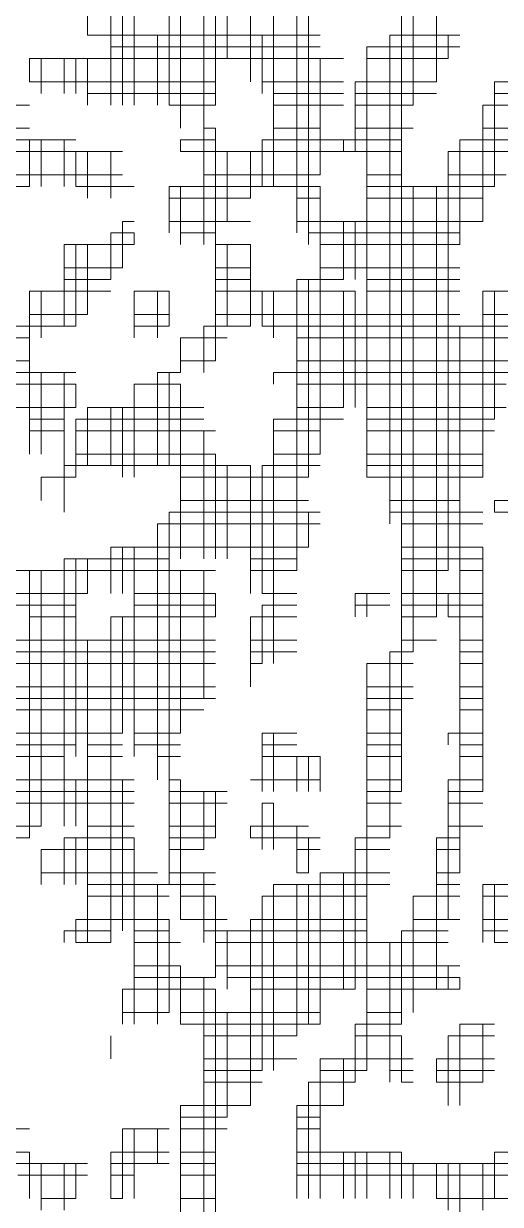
# Model space of a CAD drawing. Header units: millimetres. Extents: x 13268 to 164478, y 289082 to 363688.
# Drawn here: x 83671 to 84526, y 349034 to 351152 of the extents above; entities that cross this region are included whole.
import ezdxf

# ---------------------------------------------------------------- set-up
doc = ezdxf.new("R2010")
doc.units = ezdxf.units.MM

# ---------------------------------------------------------------- blocks, each defined once
blk = doc.blocks.new('A$C010A7659')
at = {"lineweight": 0}
for points in [[(2326.77, 2699.39), (2326.77, 2517.22)], [(2558.62, 2674.55), (2558.62, 2467.54)], [(2575.18, 2666.27), (2575.18, 2484.1)], [(2417.86, 2649.71), (2417.86, 2500.66)], [(2426.14, 2649.71), (2426.14, 2500.66)], [(2343.33, 2641.43), (2343.33, 2467.54)], [(2343.33, 2641.43), (2343.33, 2475.82)], [(2351.61, 2641.43), (2351.61, 2467.54)], [(2417.86, 2641.43), (2417.86, 2467.54)], [(2393.02, 2616.58), (2393.02, 2450.98)], [(2393.02, 2616.58), (2393.02, 2467.54)], [(2409.58, 2616.58), (2409.58, 2368.17)], [(2384.74, 2600.02), (2384.74, 2467.54)], [(2550.34, 2575.18), (2550.34, 2442.7)], [(2475.82, 2550.34), (2475.82, 2376.46)], [(2459.26, 2542.06), (2459.26, 2409.58)], [(2475.82, 2542.06), (2475.82, 2401.3)], [(2484.1, 2542.06), (2484.1, 2368.17)], [(2550.34, 2542.06), (2550.34, 2136.33)], [(2575.18, 2542.06), (2575.18, 2500.66)], [(2359.89, 2533.78), (2359.89, 2467.54)], [(2442.7, 2533.78), (2442.7, 2500.66)], [(2459.26, 2533.78), (2459.26, 2467.54)], [(2326.77, 2517.22), (2359.89, 2517.22)], [(2343.33, 2517.22), (2384.74, 2517.22)], [(2359.89, 2517.22), (2359.89, 2467.54)], [(2376.46, 2517.22), (2376.46, 2467.54)], [(2384.74, 2517.22), (2492.38, 2517.22)], [(2384.74, 2517.22), (2492.38, 2517.22)], [(2442.7, 2517.22), (2442.7, 2484.1)], [(2450.98, 2517.22), (2450.98, 2475.82)], [(2542.06, 2517.22), (2542.06, 2169.45)], [(2542.06, 2517.22), (2591.74, 2517.22)], [(2542.06, 2517.22), (2591.74, 2517.22)], [(2583.46, 2517.22), (2583.46, 2500.66)], [(2343.33, 2508.94), (2492.38, 2508.94)], [(2384.74, 2508.94), (2384.74, 2467.54)], [(2525.5, 2508.94), (2525.5, 2202.57)], [(2525.5, 2508.94), (2591.74, 2508.94)], [(2285.37, 2500.66), (2285.37, 2484.1)], [(2285.37, 2500.66), (2285.37, 2484.1)], [(2285.37, 2500.66), (2417.86, 2500.66)], [(2293.65, 2500.66), (2293.65, 2475.82)], [(2310.21, 2500.66), (2310.21, 2475.82)], [(2310.21, 2500.66), (2310.21, 2475.82)], [(2318.49, 2500.66), (2318.49, 2475.82)], [(2318.49, 2500.66), (2318.49, 2475.82)], [(2326.77, 2500.66), (2326.77, 2467.54)], [(2326.77, 2500.66), (2492.38, 2500.66)], [(2442.7, 2500.66), (2508.94, 2500.66)], [(2492.38, 2500.66), (2492.38, 2467.54)], [(2492.38, 2500.66), (2492.38, 2442.7)], [(2525.5, 2500.66), (2525.5, 2252.25)], [(2525.5, 2500.66), (2575.18, 2500.66)], [(2525.5, 2500.66), (2583.46, 2500.66)], [(2285.37, 2484.1), (2417.86, 2484.1)], [(2293.65, 2484.1), (2417.86, 2484.1)], [(2450.98, 2484.1), (2508.94, 2484.1)], [(2450.98, 2484.1), (2508.94, 2484.1)], [(2517.22, 2484.1), (2517.22, 2434.42)], [(2517.22, 2484.1), (2575.18, 2484.1)], [(2525.5, 2484.1), (2575.18, 2484.1)], [(2616.58, 2484.1), (2616.58, 2409.58)], [(2616.58, 2484.1), (2674.55, 2484.1)], [(2326.77, 2475.82), (2343.33, 2475.82)], [(2343.33, 2475.82), (2417.86, 2475.82)], [(2459.26, 2475.82), (2508.94, 2475.82)], [(2517.22, 2475.82), (2517.22, 2467.54)], [(2517.22, 2475.82), (2575.18, 2475.82)], [(2616.58, 2475.82), (2657.99, 2475.82)], [(2252.25, 2467.54), (2285.37, 2467.54)], [(2252.25, 2467.54), (2285.37, 2467.54)], [(2384.74, 2467.54), (2417.86, 2467.54)], [(2393.02, 2467.54), (2417.86, 2467.54)], [(2459.26, 2467.54), (2492.38, 2467.54)], [(2459.26, 2467.54), (2508.94, 2467.54)], [(2517.22, 2467.54), (2558.62, 2467.54)], [(2517.22, 2467.54), (2558.62, 2467.54)], [(2608.3, 2467.54), (2608.3, 2409.58)], [(2608.3, 2467.54), (2649.71, 2467.54)], [(2616.58, 2467.54), (2649.71, 2467.54)], [(2260.53, 2450.98), (2285.37, 2450.98)], [(2409.58, 2450.98), (2417.86, 2450.98)], [(2417.86, 2450.98), (2417.86, 2368.17)], [(2459.26, 2450.98), (2492.38, 2450.98)], [(2517.22, 2450.98), (2558.62, 2450.98)], [(2608.3, 2450.98), (2649.71, 2450.98)], [(2260.53, 2442.7), (2318.49, 2442.7)], [(2260.53, 2442.7), (2285.37, 2442.7)], [(2285.37, 2442.7), (2285.37, 2409.58)], [(2285.37, 2442.7), (2285.37, 2409.58)], [(2293.65, 2442.7), (2293.65, 2409.58)], [(2310.21, 2442.7), (2310.21, 2409.58)], [(2310.21, 2442.7), (2310.21, 2409.58)], [(2393.02, 2442.7), (2393.02, 2434.42)], [(2393.02, 2442.7), (2417.86, 2442.7)], [(2409.58, 2442.7), (2417.86, 2442.7)], [(2450.98, 2442.7), (2450.98, 2409.58)], [(2450.98, 2442.7), (2550.34, 2442.7)], [(2459.26, 2442.7), (2459.26, 2409.58)], [(2459.26, 2442.7), (2492.38, 2442.7)], [(2492.38, 2442.7), (2492.38, 2434.42)], [(2492.38, 2442.7), (2492.38, 2417.86)], [(2508.94, 2442.7), (2508.94, 2434.42)], [(2517.22, 2442.7), (2517.22, 2434.42)], [(2517.22, 2442.7), (2550.34, 2442.7)], [(2591.74, 2442.7), (2591.74, 2384.74)], [(2591.74, 2442.7), (2641.43, 2442.7)], [(2608.3, 2442.7), (2608.3, 2384.74)], [(2608.3, 2442.7), (2649.71, 2442.7)], [(2227.41, 2434.42), (2351.61, 2434.42)], [(2260.53, 2434.42), (2326.77, 2434.42)], [(2318.49, 2434.42), (2318.49, 2409.58)], [(2318.49, 2434.42), (2318.49, 2409.58)], [(2326.77, 2434.42), (2326.77, 2401.3)], [(2343.33, 2434.42), (2343.33, 2409.58)], [(2343.33, 2434.42), (2343.33, 2401.3)], [(2393.02, 2434.42), (2550.34, 2434.42)], [(2409.58, 2434.42), (2492.38, 2434.42)], [(2417.86, 2434.42), (2417.86, 2376.46)], [(2426.14, 2434.42), (2426.14, 2384.74)], [(2442.7, 2434.42), (2442.7, 2409.58)], [(2442.7, 2434.42), (2442.7, 2401.3)], [(2525.5, 2434.42), (2550.34, 2434.42)], [(2583.46, 2434.42), (2583.46, 2136.33)], [(2583.46, 2434.42), (2624.87, 2434.42)], [(2591.74, 2434.42), (2591.74, 2368.17)], [(2591.74, 2434.42), (2641.43, 2434.42)], [(2219.13, 2417.86), (2351.61, 2417.86)], [(2409.58, 2417.86), (2492.38, 2417.86)], [(2525.5, 2417.86), (2550.34, 2417.86)], [(2583.46, 2417.86), (2624.87, 2417.86)], [(2227.41, 2409.58), (2285.37, 2409.58)], [(2318.49, 2409.58), (2359.89, 2409.58)], [(2326.77, 2409.58), (2343.33, 2409.58)], [(2384.74, 2409.58), (2384.74, 2376.46)], [(2384.74, 2409.58), (2442.7, 2409.58)], [(2393.02, 2409.58), (2393.02, 2368.17)], [(2393.02, 2409.58), (2393.02, 2368.17)], [(2393.02, 2409.58), (2492.38, 2409.58)], [(2475.82, 2409.58), (2492.38, 2409.58)], [(2492.38, 2409.58), (2492.38, 2219.13)], [(2525.5, 2409.58), (2608.3, 2409.58)], [(2525.5, 2409.58), (2550.34, 2409.58)], [(2550.34, 2409.58), (2550.34, 2036.96)], [(2558.62, 2409.58), (2558.62, 2078.36)], [(2575.18, 2409.58), (2575.18, 2103.2)], [(2575.18, 2409.58), (2575.18, 2103.2)], [(2575.18, 2409.58), (2616.58, 2409.58)], [(2384.74, 2401.3), (2384.74, 2376.46)], [(2384.74, 2401.3), (2442.7, 2401.3)], [(2475.82, 2401.3), (2492.38, 2401.3)], [(2525.5, 2401.3), (2608.3, 2401.3)], [(2351.61, 2384.74), (2351.61, 2351.61)], [(2351.61, 2384.74), (2359.89, 2384.74)], [(2384.74, 2384.74), (2426.14, 2384.74)], [(2384.74, 2384.74), (2442.7, 2384.74)], [(2475.82, 2384.74), (2591.74, 2384.74)], [(2475.82, 2384.74), (2508.94, 2384.74)], [(2492.38, 2384.74), (2492.38, 2235.69)], [(2508.94, 2384.74), (2508.94, 2343.33)], [(2517.22, 2384.74), (2517.22, 2343.33)], [(2517.22, 2384.74), (2517.22, 2343.33)], [(2517.22, 2384.74), (2608.3, 2384.74)], [(2343.33, 2376.46), (2343.33, 2351.61)], [(2343.33, 2376.46), (2343.33, 2343.33)], [(2343.33, 2376.46), (2359.89, 2376.46)], [(2359.89, 2376.46), (2359.89, 2368.17)], [(2393.02, 2376.46), (2417.86, 2376.46)], [(2484.1, 2376.46), (2591.74, 2376.46)], [(2310.21, 2368.17), (2310.21, 2310.21)], [(2310.21, 2368.17), (2359.89, 2368.17)], [(2310.21, 2368.17), (2359.89, 2368.17)], [(2318.49, 2368.17), (2318.49, 2310.21)], [(2318.49, 2368.17), (2318.49, 2310.21)], [(2326.77, 2368.17), (2326.77, 2318.49)], [(2417.86, 2368.17), (2417.86, 2285.37)], [(2417.86, 2368.17), (2442.7, 2368.17)], [(2426.14, 2368.17), (2426.14, 2310.21)], [(2442.7, 2368.17), (2442.7, 2335.05)], [(2492.38, 2368.17), (2591.74, 2368.17)], [(2492.38, 2368.17), (2591.74, 2368.17)], [(2310.21, 2351.61), (2343.33, 2351.61)], [(2310.21, 2351.61), (2351.61, 2351.61)], [(2417.86, 2351.61), (2417.86, 2335.05)], [(2417.86, 2351.61), (2442.7, 2351.61)], [(2417.86, 2351.61), (2442.7, 2351.61)], [(2492.38, 2351.61), (2591.74, 2351.61)], [(2492.38, 2351.61), (2591.74, 2351.61)], [(2310.21, 2343.33), (2343.33, 2343.33)], [(2417.86, 2343.33), (2442.7, 2343.33)], [(2475.82, 2343.33), (2475.82, 2144.61)], [(2475.82, 2343.33), (2508.94, 2343.33)], [(2484.1, 2343.33), (2484.1, 2202.57)], [(2525.5, 2343.33), (2591.74, 2343.33)], [(2285.37, 2335.05), (2285.37, 2301.93)], [(2285.37, 2335.05), (2285.37, 2285.37)], [(2285.37, 2335.05), (2343.33, 2335.05)], [(2293.65, 2335.05), (2293.65, 2301.93)], [(2310.21, 2335.05), (2310.21, 2310.21)], [(2310.21, 2335.05), (2343.33, 2335.05)], [(2359.89, 2335.05), (2359.89, 2301.93)], [(2359.89, 2335.05), (2359.89, 2301.93)], [(2359.89, 2335.05), (2384.74, 2335.05)], [(2359.89, 2335.05), (2384.74, 2335.05)], [(2376.46, 2335.05), (2376.46, 2301.93)], [(2384.74, 2335.05), (2384.74, 2310.21)], [(2417.86, 2335.05), (2442.7, 2335.05)], [(2417.86, 2335.05), (2508.94, 2335.05)], [(2442.7, 2335.05), (2442.7, 2310.21)], [(2442.7, 2335.05), (2517.22, 2335.05)], [(2450.98, 2335.05), (2450.98, 2310.21)], [(2459.26, 2335.05), (2459.26, 2301.93)], [(2459.26, 2335.05), (2459.26, 2310.21)], [(2475.82, 2335.05), (2475.82, 2136.33)], [(2508.94, 2335.05), (2508.94, 2252.25)], [(2517.22, 2335.05), (2517.22, 2252.25)], [(2525.5, 2335.05), (2591.74, 2335.05)], [(2525.5, 2335.05), (2591.74, 2335.05)], [(2608.3, 2335.05), (2608.3, 2219.13)], [(2608.3, 2335.05), (2749.07, 2335.05)], [(2616.58, 2335.05), (2616.58, 2243.97)], [(2285.37, 2318.49), (2326.77, 2318.49)], [(2359.89, 2318.49), (2384.74, 2318.49)], [(2417.86, 2318.49), (2417.86, 2285.37)], [(2417.86, 2318.49), (2442.7, 2318.49)], [(2442.7, 2318.49), (2591.74, 2318.49)], [(2517.22, 2318.49), (2517.22, 2252.25)], [(2608.3, 2318.49), (2682.83, 2318.49)], [(2227.41, 2310.21), (2310.21, 2310.21)], [(2243.97, 2310.21), (2318.49, 2310.21)], [(2359.89, 2310.21), (2384.74, 2310.21)], [(2359.89, 2310.21), (2384.74, 2310.21)], [(2409.58, 2310.21), (2409.58, 2277.09)], [(2409.58, 2310.21), (2426.14, 2310.21)], [(2409.58, 2310.21), (2442.7, 2310.21)], [(2450.98, 2310.21), (2591.74, 2310.21)], [(2459.26, 2310.21), (2591.74, 2310.21)], [(2591.74, 2310.21), (2591.74, 2186.01)], [(2591.74, 2310.21), (2657.99, 2310.21)], [(2608.3, 2310.21), (2608.3, 2202.57)], [(2608.3, 2310.21), (2674.55, 2310.21)], [(2243.97, 2301.93), (2285.37, 2301.93)], [(2393.02, 2301.93), (2393.02, 2277.09)], [(2393.02, 2301.93), (2426.14, 2301.93)], [(2475.82, 2301.93), (2649.71, 2301.93)], [(2591.74, 2301.93), (2591.74, 1921.04)], [(2243.97, 2285.37), (2285.37, 2285.37)], [(2243.97, 2285.37), (2285.37, 2285.37)], [(2285.37, 2285.37), (2285.37, 2235.69)], [(2393.02, 2285.37), (2417.86, 2285.37)], [(2393.02, 2285.37), (2417.86, 2285.37)], [(2475.82, 2285.37), (2649.71, 2285.37)], [(2475.82, 2285.37), (2649.71, 2285.37)], [(2152.89, 2277.09), (2318.49, 2277.09)], [(2243.97, 2277.09), (2293.65, 2277.09)], [(2285.37, 2277.09), (2285.37, 2219.13)], [(2293.65, 2277.09), (2293.65, 2219.13)], [(2310.21, 2277.09), (2310.21, 2243.97)], [(2310.21, 2277.09), (2310.21, 2177.73)], [(2376.46, 2277.09), (2376.46, 2210.85)], [(2376.46, 2277.09), (2393.02, 2277.09)], [(2384.74, 2277.09), (2384.74, 2210.85)], [(2384.74, 2277.09), (2384.74, 2210.85)], [(2459.26, 2277.09), (2459.26, 2268.81)], [(2459.26, 2277.09), (2641.43, 2277.09)], [(2459.26, 2277.09), (2641.43, 2277.09)], [(2152.89, 2268.81), (2318.49, 2268.81)], [(2318.49, 2268.81), (2318.49, 2252.25)], [(2359.89, 2268.81), (2359.89, 2210.85)], [(2359.89, 2268.81), (2393.02, 2268.81)], [(2393.02, 2268.81), (2393.02, 2202.57)], [(2475.82, 2268.81), (2624.87, 2268.81)], [(2161.17, 2252.25), (2318.49, 2252.25)], [(2252.25, 2252.25), (2318.49, 2252.25)], [(2326.77, 2252.25), (2326.77, 2210.85)], [(2326.77, 2252.25), (2409.58, 2252.25)], [(2343.33, 2252.25), (2343.33, 2210.85)], [(2343.33, 2252.25), (2343.33, 2210.85)], [(2351.61, 2252.25), (2351.61, 2202.57)], [(2351.61, 2252.25), (2393.02, 2252.25)], [(2359.89, 2252.25), (2359.89, 2202.57)], [(2393.02, 2252.25), (2393.02, 2144.61)], [(2475.82, 2252.25), (2508.94, 2252.25)], [(2475.82, 2252.25), (2508.94, 2252.25)], [(2525.5, 2252.25), (2624.87, 2252.25)], [(2525.5, 2252.25), (2624.87, 2252.25)], [(2285.37, 2243.97), (2310.21, 2243.97)], [(2285.37, 2235.69), (2310.21, 2235.69)], [(2285.37, 2235.69), (2310.21, 2235.69)], [(2318.49, 2243.97), (2318.49, 2202.57)], [(2318.49, 2243.97), (2409.58, 2243.97)], [(2318.49, 2235.69), (2417.86, 2235.69)], [(2318.49, 2235.69), (2417.86, 2235.69)], [(2409.58, 2235.69), (2409.58, 2144.61)], [(2459.26, 2243.97), (2459.26, 2119.76)], [(2459.26, 2243.97), (2508.94, 2243.97)], [(2459.26, 2235.69), (2492.38, 2235.69)], [(2459.26, 2235.69), (2492.38, 2235.69)], [(2525.5, 2243.97), (2616.58, 2243.97)], [(2525.5, 2235.69), (2616.58, 2235.69)], [(2525.5, 2235.69), (2616.58, 2235.69)], [(2318.49, 2219.13), (2318.49, 2202.57)], [(2318.49, 2219.13), (2417.86, 2219.13)], [(2417.86, 2219.13), (2417.86, 2144.61)], [(2459.26, 2219.13), (2459.26, 2070.08)], [(2459.26, 2219.13), (2492.38, 2219.13)], [(2525.5, 2219.13), (2608.3, 2219.13)], [(2310.21, 2210.85), (2310.21, 2186.01)], [(2310.21, 2210.85), (2326.77, 2210.85)], [(2310.21, 2210.85), (2426.14, 2210.85)], [(2351.61, 2210.85), (2359.89, 2210.85)], [(2393.02, 2210.85), (2442.7, 2210.85)], [(2417.86, 2210.85), (2417.86, 2144.61)], [(2426.14, 2210.85), (2426.14, 2144.61)], [(2442.7, 2210.85), (2442.7, 2144.61)], [(2450.98, 2210.85), (2450.98, 2119.76)], [(2450.98, 2210.85), (2492.38, 2210.85)], [(2450.98, 2210.85), (2492.38, 2210.85)], [(2525.5, 2210.85), (2608.3, 2210.85)], [(2525.5, 2210.85), (2608.3, 2210.85)], [(2293.65, 2202.57), (2293.65, 2186.01)], [(2293.65, 2202.57), (2318.49, 2202.57)], [(2293.65, 2202.57), (2318.49, 2202.57)], [(2393.02, 2202.57), (2484.1, 2202.57)], [(2393.02, 2202.57), (2484.1, 2202.57)], [(2442.7, 2202.57), (2442.7, 2119.76)], [(2525.5, 2202.57), (2608.3, 2202.57)], [(2542.06, 2202.57), (2608.3, 2202.57)], [(2393.02, 2186.01), (2393.02, 2144.61)], [(2393.02, 2186.01), (2484.1, 2186.01)], [(2542.06, 2186.01), (2591.74, 2186.01)], [(2616.58, 2186.01), (2616.58, 2177.73)], [(2616.58, 2186.01), (2649.71, 2186.01)], [(2384.74, 2177.73), (2384.74, 2144.61)], [(2384.74, 2177.73), (2492.38, 2177.73)], [(2384.74, 2177.73), (2492.38, 2177.73)], [(2484.1, 2177.73), (2484.1, 2152.89)], [(2542.06, 2177.73), (2608.3, 2177.73)], [(2542.06, 2177.73), (2608.3, 2177.73)], [(2591.74, 2177.73), (2591.74, 1945.88)], [(2616.58, 2177.73), (2649.71, 2177.73)], [(2376.46, 2169.45), (2376.46, 1987.28)], [(2376.46, 2169.45), (2492.38, 2169.45)], [(2384.74, 2169.45), (2384.74, 1921.04)], [(2550.34, 2169.45), (2608.3, 2169.45)], [(2343.33, 2152.89), (2343.33, 2119.76)], [(2343.33, 2152.89), (2484.1, 2152.89)], [(2351.61, 2152.89), (2351.61, 2119.76)], [(2359.89, 2152.89), (2359.89, 2119.76)], [(2359.89, 2152.89), (2359.89, 2119.76)], [(2359.89, 2152.89), (2484.1, 2152.89)], [(2550.34, 2152.89), (2608.3, 2152.89)], [(2550.34, 2152.89), (2608.3, 2152.89)], [(2608.3, 2152.89), (2608.3, 1979)], [(2310.21, 2144.61), (2310.21, 2003.84)], [(2310.21, 2144.61), (2310.21, 1954.16)], [(2310.21, 2144.61), (2384.74, 2144.61)], [(2318.49, 2144.61), (2318.49, 2111.48)], [(2318.49, 2144.61), (2318.49, 2103.2)], [(2326.77, 2144.61), (2326.77, 2119.76)], [(2343.33, 2144.61), (2343.33, 2119.76)], [(2442.7, 2144.61), (2475.82, 2144.61)], [(2550.34, 2144.61), (2608.3, 2144.61)], [(2243.97, 2136.33), (2417.86, 2136.33)], [(2285.37, 2136.33), (2285.37, 2103.2)], [(2285.37, 2136.33), (2285.37, 2103.2)], [(2285.37, 2136.33), (2393.02, 2136.33)], [(2293.65, 2136.33), (2293.65, 1954.16)], [(2384.74, 2136.33), (2384.74, 1912.76)], [(2393.02, 2136.33), (2393.02, 2020.4)], [(2393.02, 2136.33), (2393.02, 2020.4)], [(2409.58, 2136.33), (2409.58, 2045.24)], [(2442.7, 2136.33), (2475.82, 2136.33)], [(2442.7, 2136.33), (2475.82, 2136.33)], [(2550.34, 2136.33), (2583.46, 2136.33)], [(2550.34, 2136.33), (2583.46, 2136.33)], [(2591.74, 2136.33), (2608.3, 2136.33)], [(2591.74, 2136.33), (2608.3, 2136.33)], [(2243.97, 2119.76), (2326.77, 2119.76)], [(2243.97, 2119.76), (2326.77, 2119.76)], [(2359.89, 2119.76), (2359.89, 2003.84)], [(2359.89, 2119.76), (2417.86, 2119.76)], [(2376.46, 2119.76), (2417.86, 2119.76)], [(2417.86, 2119.76), (2417.86, 2103.2)], [(2450.98, 2119.76), (2459.26, 2119.76)], [(2459.26, 2119.76), (2459.26, 2070.08)], [(2459.26, 2119.76), (2475.82, 2119.76)], [(2517.22, 2119.76), (2517.22, 2103.2)], [(2517.22, 2119.76), (2542.06, 2119.76)], [(2517.22, 2119.76), (2525.5, 2119.76)], [(2525.5, 2119.76), (2525.5, 2103.2)], [(2525.5, 2119.76), (2525.5, 2103.2)], [(2550.34, 2119.76), (2608.3, 2119.76)], [(2550.34, 2119.76), (2583.46, 2119.76)], [(2583.46, 2119.76), (2583.46, 2103.2)], [(2591.74, 2119.76), (2608.3, 2119.76)], [(2243.97, 2111.48), (2318.49, 2111.48)], [(2359.89, 2111.48), (2359.89, 2020.4)], [(2359.89, 2111.48), (2417.86, 2111.48)], [(2450.98, 2111.48), (2450.98, 2070.08)], [(2450.98, 2111.48), (2475.82, 2111.48)], [(2517.22, 2111.48), (2542.06, 2111.48)], [(2550.34, 2111.48), (2608.3, 2111.48)], [(2285.37, 2103.2), (2285.37, 1945.88)], [(2285.37, 2103.2), (2318.49, 2103.2)], [(2293.65, 2103.2), (2318.49, 2103.2)], [(2318.49, 2103.2), (2318.49, 2003.84)], [(2343.33, 2103.2), (2343.33, 1879.64)], [(2343.33, 2103.2), (2343.33, 1871.35)], [(2343.33, 2103.2), (2417.86, 2103.2)], [(2343.33, 2103.2), (2417.86, 2103.2)], [(2351.61, 2103.2), (2351.61, 2020.4)], [(2442.7, 2103.2), (2442.7, 2053.52)], [(2442.7, 2103.2), (2475.82, 2103.2)], [(2450.98, 2103.2), (2475.82, 2103.2)], [(2550.34, 2103.2), (2550.34, 1979)], [(2550.34, 2103.2), (2575.18, 2103.2)], [(2550.34, 2103.2), (2575.18, 2103.2)], [(2583.46, 2103.2), (2608.3, 2103.2)], [(2591.74, 2103.2), (2608.3, 2103.2)], [(2227.41, 2086.64), (2417.86, 2086.64)], [(2285.37, 2086.64), (2285.37, 1945.88)], [(2318.49, 2086.64), (2318.49, 2012.12)], [(2326.77, 2086.64), (2326.77, 1871.35)], [(2442.7, 2086.64), (2475.82, 2086.64)], [(2550.34, 2086.64), (2575.18, 2086.64)], [(2591.74, 2086.64), (2608.3, 2086.64)], [(2028.68, 2078.36), (2417.86, 2078.36)], [(2186.01, 2078.36), (2417.86, 2078.36)], [(2442.7, 2078.36), (2475.82, 2078.36)], [(2442.7, 2078.36), (2475.82, 2078.36)], [(2542.06, 2078.36), (2542.06, 1945.88)], [(2542.06, 2078.36), (2558.62, 2078.36)], [(2542.06, 2078.36), (2558.62, 2078.36)], [(2591.74, 2078.36), (2608.3, 2078.36)], [(2591.74, 2078.36), (2608.3, 2078.36)], [(2012.12, 2070.08), (2417.86, 2070.08)], [(2442.7, 2070.08), (2450.98, 2070.08)], [(2525.5, 2070.08), (2525.5, 1912.76)], [(2525.5, 2070.08), (2558.62, 2070.08)], [(2591.74, 2070.08), (2608.3, 2070.08)], [(2053.52, 2053.52), (2417.86, 2053.52)], [(2053.52, 2053.52), (2417.86, 2053.52)], [(2525.5, 2053.52), (2525.5, 2036.96)], [(2525.5, 2053.52), (2558.62, 2053.52)], [(2525.5, 2053.52), (2558.62, 2053.52)], [(2591.74, 2053.52), (2608.3, 2053.52)], [(2591.74, 2053.52), (2608.3, 2053.52)], [(2243.97, 2045.24), (2417.86, 2045.24)], [(2277.09, 2045.24), (2409.58, 2045.24)], [(2525.5, 2045.24), (2558.62, 2045.24)], [(2525.5, 2045.24), (2558.62, 2045.24)], [(2591.74, 2045.24), (2608.3, 2045.24)], [(2591.74, 2045.24), (2608.3, 2045.24)], [(2260.53, 2036.96), (2409.58, 2036.96)], [(2525.5, 2036.96), (2550.34, 2036.96)], [(2591.74, 2036.96), (2608.3, 2036.96)], [(2210.85, 2020.4), (2351.61, 2020.4)], [(2260.53, 2020.4), (2351.61, 2020.4)], [(2359.89, 2020.4), (2393.02, 2020.4)], [(2359.89, 2020.4), (2393.02, 2020.4)], [(2450.98, 2020.4), (2450.98, 1979)], [(2450.98, 2020.4), (2475.82, 2020.4)], [(2459.26, 2020.4), (2459.26, 1979)], [(2459.26, 2020.4), (2459.26, 1979)], [(2525.5, 2020.4), (2550.34, 2020.4)], [(2525.5, 2020.4), (2550.34, 2020.4)], [(2583.46, 2020.4), (2583.46, 2012.12)], [(2583.46, 2020.4), (2608.3, 2020.4)], [(2583.46, 2020.4), (2608.3, 2020.4)], [(2210.85, 2012.12), (2318.49, 2012.12)], [(2326.77, 2012.12), (2351.61, 2012.12)], [(2359.89, 2012.12), (2393.02, 2012.12)], [(2450.98, 2012.12), (2475.82, 2012.12)], [(2525.5, 2012.12), (2550.34, 2012.12)], [(2591.74, 2012.12), (2608.3, 2012.12)], [(2161.17, 2003.84), (2310.21, 2003.84)], [(2210.85, 2003.84), (2310.21, 2003.84)], [(2326.77, 2003.84), (2351.61, 2003.84)], [(2326.77, 2003.84), (2351.61, 2003.84)], [(2376.46, 2003.84), (2393.02, 2003.84)], [(2376.46, 2003.84), (2393.02, 2003.84)], [(2450.98, 2003.84), (2492.38, 2003.84)], [(2450.98, 2003.84), (2484.1, 2003.84)], [(2475.82, 2003.84), (2475.82, 1979)], [(2475.82, 2003.84), (2475.82, 1979)], [(2484.1, 2003.84), (2484.1, 1979)], [(2492.38, 2003.84), (2492.38, 1979)], [(2525.5, 2003.84), (2550.34, 2003.84)], [(2525.5, 2003.84), (2550.34, 2003.84)], [(2591.74, 2003.84), (2608.3, 2003.84)], [(2591.74, 2003.84), (2608.3, 2003.84)], [(2161.17, 1987.28), (2359.89, 1987.28)], [(2161.17, 1987.28), (2351.61, 1987.28)], [(2310.21, 1987.28), (2310.21, 1954.16)], [(2318.49, 1987.28), (2318.49, 1954.16)], [(2318.49, 1987.28), (2318.49, 1954.16)], [(2351.61, 1987.28), (2351.61, 1879.64)], [(2384.74, 1987.28), (2393.02, 1987.28)], [(2384.74, 1987.28), (2393.02, 1987.28)], [(2393.02, 1987.28), (2393.02, 1887.92)], [(2442.7, 1987.28), (2492.38, 1987.28)], [(2450.98, 1987.28), (2492.38, 1987.28)], [(2525.5, 1987.28), (2525.5, 1838.23)], [(2525.5, 1987.28), (2550.34, 1987.28)], [(2525.5, 1987.28), (2550.34, 1987.28)], [(2583.46, 1987.28), (2583.46, 1887.92)], [(2583.46, 1987.28), (2608.3, 1987.28)], [(2591.74, 1987.28), (2608.3, 1987.28)], [(2186.01, 1979), (2359.89, 1979)], [(2384.74, 1979), (2426.14, 1979)], [(2393.02, 1979), (2393.02, 1887.92)], [(2409.58, 1979), (2409.58, 1937.6)], [(2417.86, 1979), (2417.86, 1954.16)], [(2417.86, 1979), (2417.86, 1945.88)], [(2525.5, 1979), (2550.34, 1979)], [(2583.46, 1979), (2608.3, 1979)], [(2194.29, 1970.72), (2359.89, 1970.72)], [(2194.29, 1970.72), (2359.89, 1970.72)], [(2384.74, 1970.72), (2426.14, 1970.72)], [(2384.74, 1970.72), (2426.14, 1970.72)], [(2450.98, 1970.72), (2450.98, 1937.6)], [(2450.98, 1970.72), (2459.26, 1970.72)], [(2459.26, 1970.72), (2459.26, 1937.6)], [(2525.5, 1970.72), (2550.34, 1970.72)], [(2525.5, 1970.72), (2550.34, 1970.72)], [(2583.46, 1970.72), (2608.3, 1970.72)], [(2583.46, 1970.72), (2608.3, 1970.72)], [(2194.29, 1954.16), (2293.65, 1954.16)], [(2326.77, 1954.16), (2359.89, 1954.16)], [(2384.74, 1954.16), (2417.86, 1954.16)], [(2442.7, 1954.16), (2442.7, 1945.88)], [(2442.7, 1954.16), (2484.1, 1954.16)], [(2459.26, 1954.16), (2459.26, 1937.6)], [(2475.82, 1954.16), (2475.82, 1921.04)], [(2475.82, 1954.16), (2475.82, 1921.04)], [(2525.5, 1954.16), (2550.34, 1954.16)], [(2583.46, 1954.16), (2608.3, 1954.16)], [(2210.85, 1945.88), (2285.37, 1945.88)], [(2310.21, 1945.88), (2310.21, 1912.76)], [(2310.21, 1945.88), (2310.21, 1912.76)], [(2310.21, 1945.88), (2359.89, 1945.88)], [(2318.49, 1945.88), (2318.49, 1912.76)], [(2318.49, 1945.88), (2318.49, 1912.76)], [(2326.77, 1945.88), (2359.89, 1945.88)], [(2359.89, 1945.88), (2359.89, 1871.35)], [(2384.74, 1945.88), (2417.86, 1945.88)], [(2384.74, 1945.88), (2417.86, 1945.88)], [(2442.7, 1945.88), (2492.38, 1945.88)], [(2450.98, 1945.88), (2492.38, 1945.88)], [(2484.1, 1945.88), (2484.1, 1921.04)], [(2517.22, 1945.88), (2517.22, 1846.51)], [(2517.22, 1945.88), (2542.06, 1945.88)], [(2525.5, 1945.88), (2542.06, 1945.88)], [(2575.18, 1945.88), (2575.18, 1838.23)], [(2575.18, 1945.88), (2591.74, 1945.88)], [(2583.46, 1945.88), (2591.74, 1945.88)], [(2293.65, 1937.6), (2293.65, 1912.76)], [(2293.65, 1937.6), (2359.89, 1937.6)], [(2384.74, 1937.6), (2409.58, 1937.6)], [(2475.82, 1937.6), (2492.38, 1937.6)], [(2517.22, 1937.6), (2542.06, 1937.6)], [(2575.18, 1937.6), (2591.74, 1937.6)], [(2293.65, 1921.04), (2376.46, 1921.04)], [(2293.65, 1921.04), (2359.89, 1921.04)], [(2359.89, 1921.04), (2359.89, 1813.39)], [(2384.74, 1921.04), (2417.86, 1921.04)], [(2384.74, 1921.04), (2417.86, 1921.04)], [(2409.58, 1921.04), (2409.58, 1871.35)], [(2475.82, 1921.04), (2484.1, 1921.04)], [(2492.38, 1921.04), (2492.38, 1821.67)], [(2492.38, 1921.04), (2542.06, 1921.04)], [(2508.94, 1921.04), (2508.94, 1838.23)], [(2517.22, 1921.04), (2517.22, 1838.23)], [(2517.22, 1921.04), (2542.06, 1921.04)], [(2575.18, 1921.04), (2591.74, 1921.04)], [(2575.18, 1921.04), (2591.74, 1921.04)], [(2326.77, 1912.76), (2384.74, 1912.76)], [(2326.77, 1912.76), (2376.46, 1912.76)], [(2376.46, 1912.76), (2376.46, 1813.39)], [(2384.74, 1912.76), (2417.86, 1912.76)], [(2393.02, 1912.76), (2417.86, 1912.76)], [(2459.26, 1912.76), (2459.26, 1788.55)], [(2459.26, 1912.76), (2459.26, 1780.27)], [(2459.26, 1912.76), (2525.5, 1912.76)], [(2475.82, 1912.76), (2475.82, 1813.39)], [(2475.82, 1912.76), (2475.82, 1805.11)], [(2484.1, 1912.76), (2484.1, 1813.39)], [(2492.38, 1912.76), (2492.38, 1813.39)], [(2492.38, 1912.76), (2542.06, 1912.76)], [(2575.18, 1912.76), (2575.18, 1838.23)], [(2575.18, 1912.76), (2591.74, 1912.76)], [(2575.18, 1912.76), (2591.74, 1912.76)], [(2608.3, 1912.76), (2608.3, 1871.35)], [(2608.3, 1912.76), (2649.71, 1912.76)], [(2616.58, 1912.76), (2616.58, 1871.35)], [(2326.77, 1904.48), (2384.74, 1904.48)], [(2393.02, 1904.48), (2417.86, 1904.48)], [(2417.86, 1904.48), (2417.86, 1871.35)], [(2450.98, 1904.48), (2450.98, 1780.27)], [(2450.98, 1904.48), (2525.5, 1904.48)], [(2558.62, 1904.48), (2558.62, 1821.67)], [(2558.62, 1904.48), (2591.74, 1904.48)], [(2608.3, 1904.48), (2608.3, 1879.64)], [(2608.3, 1904.48), (2649.71, 1904.48)], [(2318.49, 1887.92), (2318.49, 1871.35)], [(2318.49, 1887.92), (2318.49, 1871.35)], [(2318.49, 1887.92), (2384.74, 1887.92)], [(2318.49, 1887.92), (2384.74, 1887.92)], [(2384.74, 1887.92), (2384.74, 1821.67)], [(2393.02, 1887.92), (2417.86, 1887.92)], [(2409.58, 1887.92), (2426.14, 1887.92)], [(2417.86, 1887.92), (2417.86, 1846.51)], [(2442.7, 1887.92), (2442.7, 1771.99)], [(2442.7, 1887.92), (2525.5, 1887.92)], [(2450.98, 1887.92), (2525.5, 1887.92)], [(2558.62, 1887.92), (2583.46, 1887.92)], [(2558.62, 1887.92), (2591.74, 1887.92)], [(2608.3, 1887.92), (2641.43, 1887.92)], [(2608.3, 1887.92), (2649.71, 1887.92)], [(2310.21, 1879.64), (2310.21, 1871.35)], [(2310.21, 1879.64), (2343.33, 1879.64)], [(2359.89, 1879.64), (2384.74, 1879.64)], [(2409.58, 1879.64), (2525.5, 1879.64)], [(2426.14, 1879.64), (2426.14, 1838.23)], [(2442.7, 1879.64), (2442.7, 1755.43)], [(2550.34, 1879.64), (2550.34, 1821.67)], [(2550.34, 1879.64), (2583.46, 1879.64)], [(2608.3, 1879.64), (2641.43, 1879.64)], [(2318.49, 1871.35), (2343.33, 1871.35)], [(2359.89, 1871.35), (2393.02, 1871.35)], [(2359.89, 1871.35), (2393.02, 1871.35)], [(2384.74, 1871.35), (2384.74, 1821.67)], [(2417.86, 1871.35), (2583.46, 1871.35)], [(2417.86, 1871.35), (2525.5, 1871.35)], [(2525.5, 1871.35), (2525.5, 1780.27)], [(2542.06, 1871.35), (2542.06, 1771.99)], [(2550.34, 1871.35), (2550.34, 1813.39)], [(2550.34, 1871.35), (2583.46, 1871.35)], [(2616.58, 1871.35), (2641.43, 1871.35)], [(2359.89, 1854.79), (2393.02, 1854.79)], [(2393.02, 1854.79), (2393.02, 1813.39)], [(2417.86, 1854.79), (2591.74, 1854.79)], [(2583.46, 1854.79), (2583.46, 1838.23)], [(2359.89, 1846.51), (2359.89, 1813.39)], [(2359.89, 1846.51), (2417.86, 1846.51)], [(2359.89, 1846.51), (2409.58, 1846.51)], [(2393.02, 1846.51), (2393.02, 1813.39)], [(2409.58, 1846.51), (2409.58, 1614.66)], [(2426.14, 1846.51), (2517.22, 1846.51)], [(2426.14, 1846.51), (2591.74, 1846.51)], [(2525.5, 1846.51), (2591.74, 1846.51)], [(2591.74, 1846.51), (2591.74, 1838.23)], [(2351.61, 1838.23), (2351.61, 1813.39)], [(2351.61, 1838.23), (2417.86, 1838.23)], [(2351.61, 1838.23), (2417.86, 1838.23)], [(2417.86, 1838.23), (2417.86, 1672.63)], [(2442.7, 1838.23), (2508.94, 1838.23)], [(2442.7, 1838.23), (2517.22, 1838.23)], [(2525.5, 1838.23), (2575.18, 1838.23)], [(2525.5, 1838.23), (2591.74, 1838.23)], [(2351.61, 1821.67), (2384.74, 1821.67)], [(2393.02, 1821.67), (2492.38, 1821.67)], [(2417.86, 1821.67), (2417.86, 1722.31)], [(2426.14, 1821.67), (2426.14, 1747.15)], [(2525.5, 1821.67), (2525.5, 1780.27)], [(2525.5, 1821.67), (2550.34, 1821.67)], [(2393.02, 1813.39), (2492.38, 1813.39)], [(2409.58, 1813.39), (2475.82, 1813.39)], [(2517.22, 1813.39), (2517.22, 1771.99)], [(2517.22, 1813.39), (2550.34, 1813.39)], [(2525.5, 1813.39), (2550.34, 1813.39)], [(2591.74, 1813.39), (2591.74, 1755.43)], [(2591.74, 1813.39), (2591.74, 1755.43)], [(2591.74, 1813.39), (2616.58, 1813.39)], [(2608.3, 1813.39), (2608.3, 1771.99)], [(2608.3, 1813.39), (2608.3, 1771.99)], [(2343.33, 1805.11), (2343.33, 1788.55)], [(2409.58, 1805.11), (2475.82, 1805.11)], [(2517.22, 1805.11), (2517.22, 1771.99)], [(2517.22, 1805.11), (2550.34, 1805.11)], [(2550.34, 1805.11), (2550.34, 1771.99)], [(2583.46, 1805.11), (2583.46, 1755.43)], [(2583.46, 1805.11), (2616.58, 1805.11)], [(2409.58, 1788.55), (2459.26, 1788.55)], [(2409.58, 1788.55), (2475.82, 1788.55)], [(2492.38, 1788.55), (2492.38, 1747.15)], [(2492.38, 1788.55), (2558.62, 1788.55)], [(2508.94, 1788.55), (2508.94, 1755.43)], [(2508.94, 1788.55), (2558.62, 1788.55)], [(2550.34, 1788.55), (2550.34, 1771.99)], [(2575.18, 1788.55), (2575.18, 1771.99)], [(2575.18, 1788.55), (2575.18, 1771.99)], [(2575.18, 1788.55), (2616.58, 1788.55)], [(2575.18, 1788.55), (2616.58, 1788.55)], [(2409.58, 1780.27), (2450.98, 1780.27)], [(2492.38, 1780.27), (2492.38, 1689.19)], [(2492.38, 1780.27), (2525.5, 1780.27)], [(2542.06, 1780.27), (2558.62, 1780.27)], [(2575.18, 1780.27), (2616.58, 1780.27)], [(2409.58, 1771.99), (2442.7, 1771.99)], [(2409.58, 1771.99), (2450.98, 1771.99)], [(2484.1, 1771.99), (2484.1, 1689.19)], [(2484.1, 1771.99), (2517.22, 1771.99)], [(2492.38, 1771.99), (2517.22, 1771.99)], [(2550.34, 1771.99), (2558.62, 1771.99)], [(2575.18, 1771.99), (2608.3, 1771.99)], [(2583.46, 1771.99), (2608.3, 1771.99)], [(2393.02, 1755.43), (2393.02, 1606.38)], [(2393.02, 1755.43), (2442.7, 1755.43)], [(2409.58, 1755.43), (2442.7, 1755.43)], [(2475.82, 1755.43), (2475.82, 1689.19)], [(2475.82, 1755.43), (2508.94, 1755.43)], [(2484.1, 1755.43), (2508.94, 1755.43)], [(2393.02, 1747.15), (2426.14, 1747.15)], [(2475.82, 1747.15), (2492.38, 1747.15)], [(2210.85, 1738.87), (2285.37, 1738.87)], [(2351.61, 1738.87), (2351.61, 1689.19)], [(2351.61, 1738.87), (2384.74, 1738.87)], [(2359.89, 1738.87), (2359.89, 1714.03)], [(2359.89, 1738.87), (2359.89, 1689.19)], [(2376.46, 1738.87), (2376.46, 1714.03)], [(2393.02, 1738.87), (2426.14, 1738.87)], [(2393.02, 1738.87), (2426.14, 1738.87)], [(2475.82, 1738.87), (2475.82, 1689.19)], [(2475.82, 1738.87), (2492.38, 1738.87)], [(2475.82, 1738.87), (2492.38, 1738.87)], [(2219.13, 1722.31), (2285.37, 1722.31)], [(2285.37, 1722.31), (2285.37, 1689.19)], [(2343.33, 1722.31), (2343.33, 1689.19)], [(2343.33, 1722.31), (2384.74, 1722.31)], [(2393.02, 1722.31), (2417.86, 1722.31)], [(2475.82, 1722.31), (2550.34, 1722.31)], [(2492.38, 1722.31), (2492.38, 1689.19)], [(2508.94, 1722.31), (2508.94, 1689.19)], [(2517.22, 1722.31), (2517.22, 1689.19)], [(2517.22, 1722.31), (2517.22, 1689.19)], [(2525.5, 1722.31), (2525.5, 1689.19)], [(2525.5, 1722.31), (2525.5, 1689.19)], [(2542.06, 1722.31), (2542.06, 1689.19)], [(2550.34, 1722.31), (2550.34, 1689.19)], [(2616.58, 1722.31), (2616.58, 1689.19)], [(2616.58, 1722.31), (2682.83, 1722.31)], [(2219.13, 1714.03), (2326.77, 1714.03)], [(2219.13, 1714.03), (2293.65, 1714.03)], [(2285.37, 1714.03), (2285.37, 1689.19)], [(2293.65, 1714.03), (2293.65, 1680.91)], [(2310.21, 1714.03), (2310.21, 1680.91)], [(2310.21, 1714.03), (2310.21, 1680.91)], [(2318.49, 1714.03), (2318.49, 1689.19)], [(2318.49, 1714.03), (2318.49, 1689.19)], [(2343.33, 1714.03), (2343.33, 1689.19)], [(2343.33, 1714.03), (2359.89, 1714.03)], [(2343.33, 1714.03), (2384.74, 1714.03)], [(2393.02, 1714.03), (2417.86, 1714.03)], [(2393.02, 1714.03), (2417.86, 1714.03)], [(2475.82, 1714.03), (2682.83, 1714.03)], [(2475.82, 1714.03), (2583.46, 1714.03)], [(2550.34, 1714.03), (2550.34, 1689.19)], [(2558.62, 1714.03), (2558.62, 1689.19)], [(2575.18, 1714.03), (2575.18, 1689.19)], [(2575.18, 1714.03), (2575.18, 1689.19)], [(2583.46, 1714.03), (2583.46, 1680.91)], [(2591.74, 1714.03), (2591.74, 1680.91)], [(2591.74, 1714.03), (2591.74, 1614.66)], [(2608.3, 1714.03), (2608.3, 1689.19)], [(2608.3, 1714.03), (2608.3, 1680.91)], [(2608.3, 1714.03), (2682.83, 1714.03)], [(2277.09, 1705.75), (2326.77, 1705.75)], [(2343.33, 1705.75), (2359.89, 1705.75)], [(2393.02, 1705.75), (2393.02, 1581.54)], [(2393.02, 1705.75), (2417.86, 1705.75)], [(2475.82, 1705.75), (2682.83, 1705.75)], [(2293.65, 1689.19), (2318.49, 1689.19)], [(2293.65, 1689.19), (2318.49, 1689.19)], [(2343.33, 1689.19), (2351.61, 1689.19)], [(2393.02, 1689.19), (2417.86, 1689.19)], [(2393.02, 1689.19), (2417.86, 1689.19)], [(2575.18, 1689.19), (2682.83, 1689.19)], [(2583.46, 1689.19), (2608.3, 1689.19)]]:
    blk.add_lwpolyline(points, dxfattribs=at)
blk = doc.blocks.new('A$C450614AE')
at = {"xscale": 1.5, "yscale": 1.5, "zscale": 1.5}
blk.add_blockref('A$C010A7659', (0, 0), dxfattribs=at)

msp = doc.modelspace()

# ---------------------------------------------------------------- block references
at = {"xscale": 1.68, "yscale": 1.68, "zscale": 1.68}
msp.add_blockref('A$C450614AE', (77922.1, 344787.3), dxfattribs=at)

doc.saveas('drawing.dxf')
